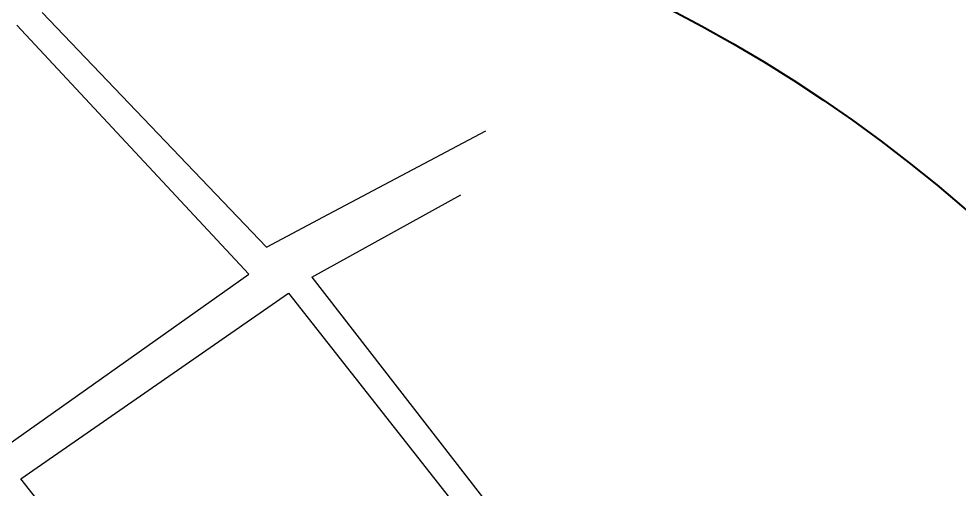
# Model space of a CAD drawing. Header units: millimetres. Extents: x 759886 to 760567, y 8424917 to 8425825.
# Drawn here: x 760493.03 to 760500.67, y 8425652.34 to 8425656.16 of the extents above; entities that cross this region are included whole.
import ezdxf

# ---------------------------------------------------------------- set-up
doc = ezdxf.new("R2010")
doc.units = ezdxf.units.MM
doc.layers.add('1.1AGUA CALIENTE', color=1, linetype='Continuous', lineweight=40)
doc.layers.add('COTA', color=1, linetype='Continuous', lineweight=9)

msp = doc.modelspace()

# ---------------------------------------------------------------- linework, layer by layer
at = {"flags": 128}
for points in [[(760493.21792, 8425656.2091), (760495.03871, 8425654.30402), (760495.54429, 8425654.5714)], [(760492.87084, 8425652.65335), (760494.89577, 8425654.08558), (760493.01186, 8425656.10488)], [(760495.54429, 8425654.5714), (760496.82153, 8425655.24689)], [(760495.4088, 8425654.06008), (760496.61878, 8425654.72838)], [(760495.4088, 8425654.06008), (760498.61189, 8425649.93471), (760498.97594, 8425650.17983)], [(760496.36433, 8425648.49667), (760496.13575, 8425648.49667), (760493.04247, 8425652.42191), (760495.21819, 8425653.93017), (760498.4319, 8425649.84618), (760496.36433, 8425648.49667)]]:
    msp.add_lwpolyline(points, dxfattribs=at)
at = {"layer": '1.1AGUA CALIENTE'}
msp.add_circle((760492.86914, 8425645.56951), 11.97324, dxfattribs=at)
at = {"layer": 'COTA'}
msp.add_lwpolyline([(760503.86014, 8425657.49668), (760503.14728, 8425656.02218), (760500.01352, 8425657.48961, -0.5881571), (760499.17777, 8425646.7705, 0.3689524)], format="xyb", close=True, dxfattribs=at)

doc.saveas('drawing.dxf')
